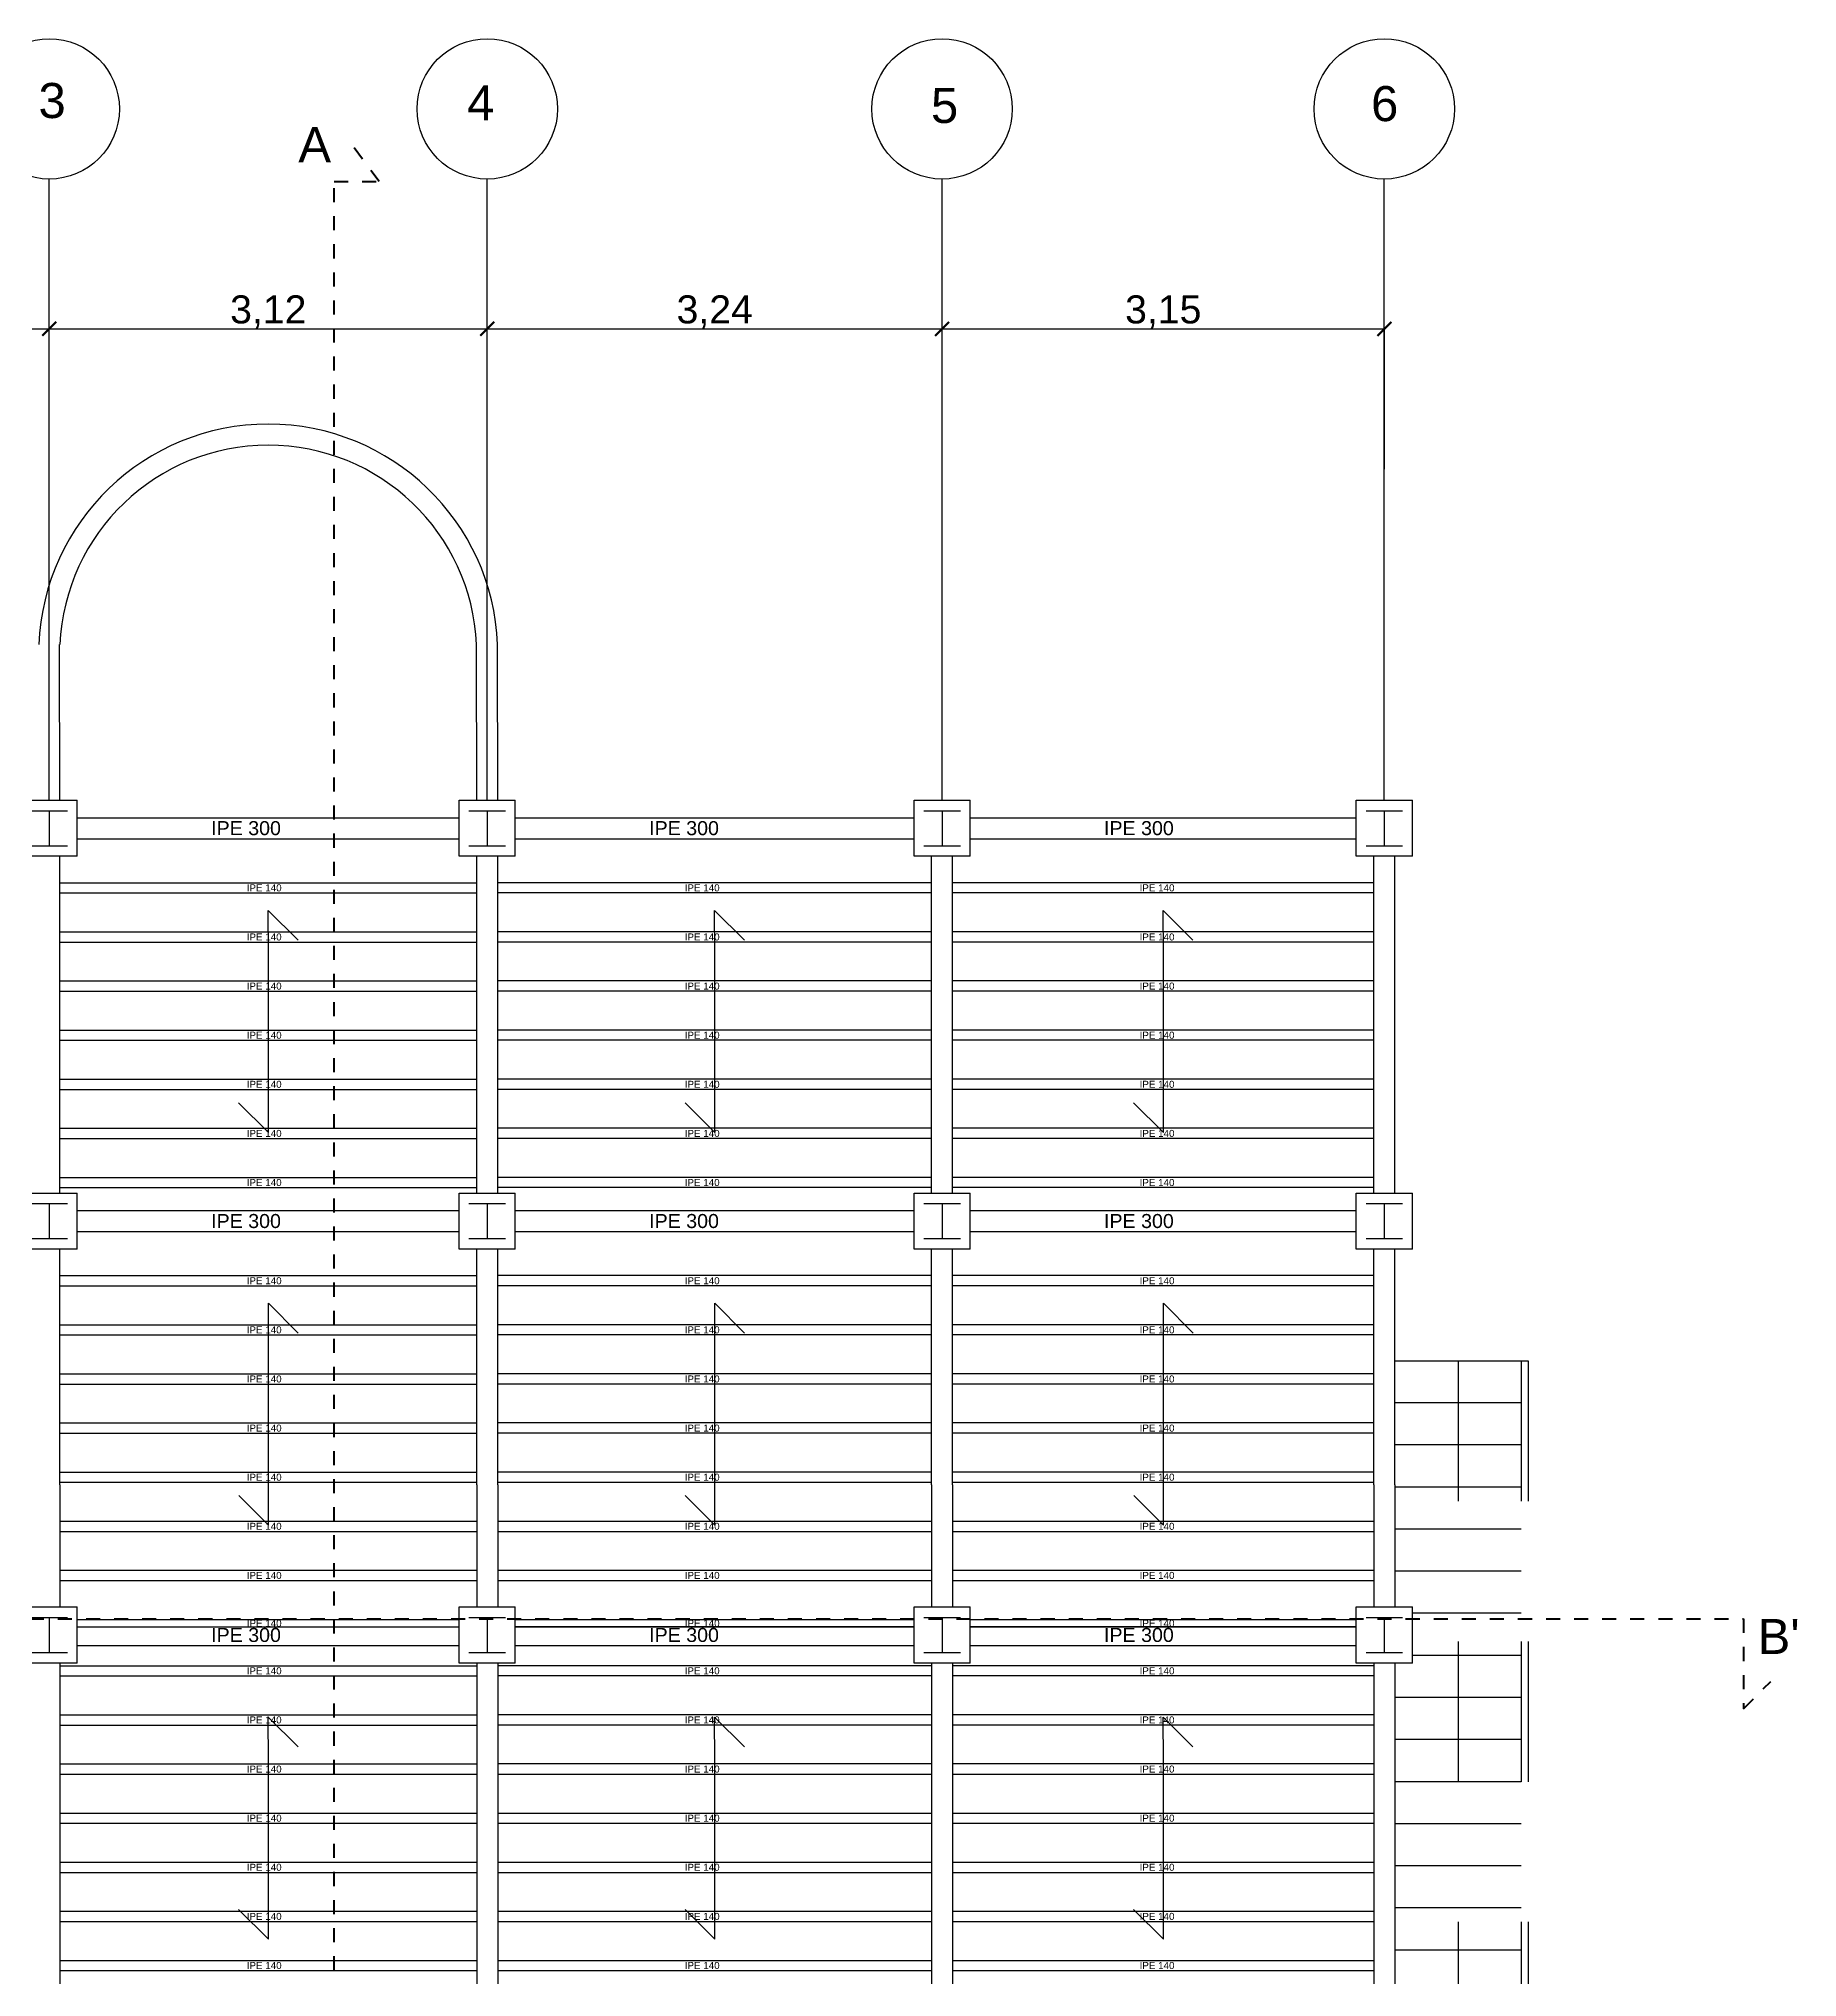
# Model space of a CAD drawing. Header units: millimetres. Extents: x 2459 to 3981, y 1231 to 4850.
# Drawn here: x 3833.29 to 3845.82, y 1283.91 to 1297.73 of the extents above; entities that cross this region are included whole.
import ezdxf

# ---------------------------------------------------------------- set-up
doc = ezdxf.new("R2010")
doc.units = ezdxf.units.MM
for name, pattern in [('JIS_02_0.7', [1.35, 0.75, -0.6]), ('JIS_02_1.0', [2, 1, -1]), ('TRATTEGGIATA', [0.75, 0.5, -0.25])]:
    doc.linetypes.add(name, pattern=pattern)
doc.layers.add('linee es.2', color=7, linetype='Continuous')
doc.layers.add('travetto', color=7, linetype='Continuous')
doc.layers.add('SEZIONI', color=7, linetype='TRATTEGGIATA', lineweight=60)
doc.styles.get("Standard").update_dxf_attribs({"font": 'arial.ttf'})
doc.dimstyles.new('Copia di ISO-25', dxfattribs={"dimtxt": 0.2, "dimasz": 0.1, "dimexe": 0, "dimexo": 0, "dimgap": 0, "dimtad": 3, "dimtxsty": 'Standard', "dimblk": 'ARCHTICK', "dimcen": -2.5, "dimclrd": 256, "dimclre": 256, "dimclrt": 256, "dimadec": 0, "dimazin": 0, "dimtfac": 1, "dimtmove": 2, "dimatfit": 3, "dimldrblk": 'ARCHTICK', "dimfxl": 1, "dimfxlon": 1, "dimtfillclr": 256, "dimlwd": -1, "dimlwe": -1, "dimarcsym": 0})

# ---------------------------------------------------------------- blocks, each defined once
blk = doc.blocks.new('_ArchTick')
at = {"color": 0, "linetype": 'ByBlock', "const_width": 0.15}
blk.add_lwpolyline([(-0.5, -0.5), (0.5, 0.5)], dxfattribs=at)
blk = doc.blocks.new('*D666')
at = {"ltscale": 0.01, "transparency": 16777216}
for p, q in [((3830.125, 1294.658), (3830.125, 1295.658)), ((3830.125, 1295.658), (3833.365, 1295.658)), ((3833.365, 1294.658), (3833.365, 1295.658))]:
    blk.add_line(p, q, dxfattribs=at)
at = {"layer": 'Defpoints', "color": 0, "linetype": 'Continuous', "lineweight": -3, "ltscale": 0.01, "transparency": 16777216}
for p in [(3833.365, 1295.658), (3830.125, 1292.224), (3833.365, 1292.224)]:
    blk.add_point(p, dxfattribs=at)
at = {"linetype": 'Continuous', "ltscale": 0.01, "transparency": 16777216, "xscale": 0.1, "yscale": 0.1, "zscale": 0.1, "rotation": 180}
blk.add_blockref('_ArchTick', (3830.125, 1295.658), dxfattribs=at)
at = {"linetype": 'Continuous', "ltscale": 0.01, "transparency": 16777216, "xscale": 0.1, "yscale": 0.1, "zscale": 0.1}
blk.add_blockref('_ArchTick', (3833.365, 1295.658), dxfattribs=at)
at = {"linetype": 'Continuous', "lineweight": -3, "ltscale": 0.01, "transparency": 16777216, "insert": (3831.745, 1295.778), "char_height": 0.2, "attachment_point": 5}
blk.add_mtext('3,24', dxfattribs=at)
blk = doc.blocks.new('*D667')
at = {"ltscale": 0.01, "transparency": 16777216}
for p, q in [((3833.365, 1294.658), (3833.365, 1295.658)), ((3833.365, 1295.658), (3836.485, 1295.658)), ((3836.485, 1294.658), (3836.485, 1295.658))]:
    blk.add_line(p, q, dxfattribs=at)
at = {"layer": 'Defpoints', "color": 0, "linetype": 'Continuous', "lineweight": -3, "ltscale": 0.01, "transparency": 16777216}
for p in [(3836.485, 1295.658), (3833.365, 1292.224), (3836.485, 1292.224)]:
    blk.add_point(p, dxfattribs=at)
at = {"linetype": 'Continuous', "ltscale": 0.01, "transparency": 16777216, "xscale": 0.1, "yscale": 0.1, "zscale": 0.1, "rotation": 180}
blk.add_blockref('_ArchTick', (3833.365, 1295.658), dxfattribs=at)
at = {"linetype": 'Continuous', "ltscale": 0.01, "transparency": 16777216, "xscale": 0.1, "yscale": 0.1, "zscale": 0.1}
blk.add_blockref('_ArchTick', (3836.485, 1295.658), dxfattribs=at)
at = {"linetype": 'Continuous', "lineweight": -3, "ltscale": 0.01, "transparency": 16777216, "insert": (3834.925, 1295.778), "char_height": 0.2, "attachment_point": 5}
blk.add_mtext('3,12', dxfattribs=at)
blk = doc.blocks.new('*D662')
at = {"ltscale": 0.01, "transparency": 16777216}
for p, q in [((3836.485, 1294.658), (3836.485, 1295.658)), ((3836.485, 1295.658), (3839.725, 1295.658)), ((3839.725, 1294.658), (3839.725, 1295.658))]:
    blk.add_line(p, q, dxfattribs=at)
at = {"layer": 'Defpoints', "color": 0, "linetype": 'Continuous', "lineweight": -3, "ltscale": 0.01, "transparency": 16777216}
for p in [(3839.725, 1295.658), (3836.485, 1292.224), (3839.725, 1292.224)]:
    blk.add_point(p, dxfattribs=at)
at = {"linetype": 'Continuous', "ltscale": 0.01, "transparency": 16777216, "xscale": 0.1, "yscale": 0.1, "zscale": 0.1, "rotation": 180}
blk.add_blockref('_ArchTick', (3836.485, 1295.658), dxfattribs=at)
at = {"linetype": 'Continuous', "ltscale": 0.01, "transparency": 16777216, "xscale": 0.1, "yscale": 0.1, "zscale": 0.1}
blk.add_blockref('_ArchTick', (3839.725, 1295.658), dxfattribs=at)
at = {"linetype": 'Continuous', "lineweight": -3, "ltscale": 0.01, "transparency": 16777216, "insert": (3838.105, 1295.778), "char_height": 0.2, "attachment_point": 5}
blk.add_mtext('3,24', dxfattribs=at)
blk = doc.blocks.new('*D663')
at = {"ltscale": 0.01, "transparency": 16777216}
for p, q in [((3839.725, 1294.658), (3839.725, 1295.658)), ((3839.725, 1295.658), (3842.875, 1295.658)), ((3842.875, 1294.658), (3842.875, 1295.658))]:
    blk.add_line(p, q, dxfattribs=at)
at = {"layer": 'Defpoints', "color": 0, "linetype": 'Continuous', "lineweight": -3, "ltscale": 0.01, "transparency": 16777216}
for p in [(3842.875, 1295.658), (3839.725, 1292.224), (3842.875, 1292.224)]:
    blk.add_point(p, dxfattribs=at)
at = {"linetype": 'Continuous', "ltscale": 0.01, "transparency": 16777216, "xscale": 0.1, "yscale": 0.1, "zscale": 0.1, "rotation": 180}
blk.add_blockref('_ArchTick', (3839.725, 1295.658), dxfattribs=at)
at = {"linetype": 'Continuous', "ltscale": 0.01, "transparency": 16777216, "xscale": 0.1, "yscale": 0.1, "zscale": 0.1}
blk.add_blockref('_ArchTick', (3842.875, 1295.658), dxfattribs=at)
at = {"linetype": 'Continuous', "lineweight": -3, "ltscale": 0.01, "transparency": 16777216, "insert": (3841.3, 1295.778), "char_height": 0.2, "attachment_point": 5}
blk.add_mtext('3,15', dxfattribs=at)

msp = doc.modelspace()

# ---------------------------------------------------------------- linework, layer by layer
at = {"linetype": 'Continuous', "lineweight": -3, "ltscale": 0.01}
for p, q in [((3833.364611, 1292.298957), (3833.364611, 1296.725356)), ((3836.484611, 1292.298957), (3836.484611, 1296.725356)), ((3839.724611, 1292.298957), (3839.724611, 1296.725356)), ((3842.874611, 1292.298957), (3842.874611, 1296.725356)), ((3833.164611, 1292.298957), (3833.564611, 1292.298957)), ((3833.564611, 1291.898957), (3833.564611, 1292.298957)), ((3836.284611, 1291.898957), (3836.284611, 1292.298957)), ((3836.284611, 1292.298957), (3836.684611, 1292.298957)), ((3836.684611, 1291.898957), (3836.684611, 1292.298957)), ((3839.524611, 1291.898957), (3839.524611, 1292.298957)), ((3839.524611, 1292.298957), (3839.924611, 1292.298957)), ((3839.924611, 1291.898957), (3839.924611, 1292.298957)), ((3842.674611, 1291.898957), (3842.674611, 1292.298957)), ((3842.674611, 1292.298957), (3843.074611, 1292.298957)), ((3843.074611, 1291.898957), (3843.074611, 1292.298957)), ((3833.234611, 1292.223957), (3833.494611, 1292.223957)), ((3833.364611, 1292.223957), (3833.364611, 1291.973957)), ((3833.564611, 1292.173957), (3836.284611, 1292.173957)), ((3836.354611, 1292.223957), (3836.614611, 1292.223957)), ((3836.484611, 1292.223957), (3836.484611, 1291.973957)), ((3836.684611, 1292.173957), (3839.524611, 1292.173957)), ((3839.594611, 1292.223957), (3839.854611, 1292.223957)), ((3839.724611, 1292.223957), (3839.724611, 1291.973957)), ((3839.924611, 1292.173957), (3842.674611, 1292.173957)), ((3842.744611, 1292.223957), (3843.004611, 1292.223957)), ((3842.874611, 1292.223957), (3842.874611, 1291.973957)), ((3833.564611, 1292.023957), (3836.284611, 1292.023957)), ((3836.684611, 1292.023957), (3839.524611, 1292.023957)), ((3839.924611, 1292.023957), (3842.674611, 1292.023957)), ((3833.564611, 1291.898957), (3833.164611, 1291.898957)), ((3833.234611, 1291.973957), (3833.494611, 1291.973957)), ((3833.439611, 1289.498957), (3833.439611, 1291.898957)), ((3836.684611, 1291.898957), (3836.284611, 1291.898957)), ((3836.354611, 1291.973957), (3836.614611, 1291.973957)), ((3836.409611, 1289.498957), (3836.409611, 1291.898957)), ((3836.559611, 1289.498957), (3836.559611, 1291.898957)), ((3839.924611, 1291.898957), (3839.524611, 1291.898957)), ((3839.594611, 1291.973957), (3839.854611, 1291.973957)), ((3839.649611, 1289.498957), (3839.649611, 1291.898957)), ((3839.799611, 1289.498957), (3839.799611, 1291.898957)), ((3843.074611, 1291.898957), (3842.674611, 1291.898957)), ((3842.744611, 1291.973957), (3843.004611, 1291.973957)), ((3842.799611, 1289.498957), (3842.799611, 1291.898957)), ((3842.949611, 1289.498957), (3842.949611, 1291.898957)), ((3833.439611, 1291.710457), (3836.409611, 1291.710457)), ((3839.649611, 1291.710457), (3836.559611, 1291.710457)), ((3842.799611, 1291.710457), (3839.799611, 1291.710457)), ((3833.439611, 1291.637457), (3836.409611, 1291.637457)), ((3839.649611, 1291.637457), (3836.559611, 1291.637457)), ((3842.799611, 1291.637457), (3839.799611, 1291.637457)), ((3833.439611, 1291.360457), (3836.409611, 1291.360457)), ((3839.649611, 1291.360457), (3836.559611, 1291.360457)), ((3842.799611, 1291.360457), (3839.799611, 1291.360457)), ((3833.439611, 1291.287457), (3836.409611, 1291.287457)), ((3839.649611, 1291.287457), (3836.559611, 1291.287457)), ((3842.799611, 1291.287457), (3839.799611, 1291.287457)), ((3833.439611, 1291.010457), (3836.409611, 1291.010457)), ((3833.439611, 1290.937457), (3836.409611, 1290.937457)), ((3839.649611, 1291.010457), (3836.559611, 1291.010457)), ((3839.649611, 1290.937457), (3836.559611, 1290.937457)), ((3842.799611, 1291.010457), (3839.799611, 1291.010457)), ((3842.799611, 1290.937457), (3839.799611, 1290.937457)), ((3833.439611, 1290.660457), (3836.409611, 1290.660457)), ((3839.649611, 1290.660457), (3836.559611, 1290.660457)), ((3842.799611, 1290.660457), (3839.799611, 1290.660457)), ((3833.439611, 1290.587457), (3836.409611, 1290.587457)), ((3839.649611, 1290.587457), (3836.559611, 1290.587457)), ((3842.799611, 1290.587457), (3839.799611, 1290.587457)), ((3833.439611, 1290.310457), (3836.409611, 1290.310457)), ((3833.439611, 1290.237457), (3836.409611, 1290.237457)), ((3839.649611, 1290.310457), (3836.559611, 1290.310457)), ((3839.649611, 1290.237457), (3836.559611, 1290.237457)), ((3842.799611, 1290.310457), (3839.799611, 1290.310457)), ((3842.799611, 1290.237457), (3839.799611, 1290.237457)), ((3833.439611, 1289.960457), (3836.409611, 1289.960457)), ((3839.649611, 1289.960457), (3836.559611, 1289.960457)), ((3842.799611, 1289.960457), (3839.799611, 1289.960457)), ((3833.439611, 1289.887457), (3836.409611, 1289.887457)), ((3839.649611, 1289.887457), (3836.559611, 1289.887457)), ((3842.799611, 1289.887457), (3839.799611, 1289.887457)), ((3833.164611, 1289.498957), (3833.564611, 1289.498957)), ((3833.439611, 1289.610457), (3836.409611, 1289.610457)), ((3833.439611, 1289.537457), (3836.409611, 1289.537457)), ((3833.564611, 1289.098957), (3833.564611, 1289.498957)), ((3836.284611, 1289.098957), (3836.284611, 1289.498957)), ((3836.284611, 1289.498957), (3836.684611, 1289.498957)), ((3839.649611, 1289.610457), (3836.559611, 1289.610457)), ((3839.649611, 1289.537457), (3836.559611, 1289.537457)), ((3836.684611, 1289.098957), (3836.684611, 1289.498957)), ((3839.524611, 1289.098957), (3839.524611, 1289.498957)), ((3839.524611, 1289.498957), (3839.924611, 1289.498957)), ((3842.799611, 1289.610457), (3839.799611, 1289.610457)), ((3842.799611, 1289.537457), (3839.799611, 1289.537457)), ((3839.924611, 1289.098957), (3839.924611, 1289.498957)), ((3842.674611, 1289.098957), (3842.674611, 1289.498957)), ((3842.674611, 1289.498957), (3843.074611, 1289.498957)), ((3843.074611, 1289.098957), (3843.074611, 1289.498957)), ((3833.234611, 1289.423957), (3833.494611, 1289.423957)), ((3833.364611, 1289.423957), (3833.364611, 1289.173957)), ((3833.564611, 1289.373957), (3836.284611, 1289.373957)), ((3836.354611, 1289.423957), (3836.614611, 1289.423957)), ((3836.484611, 1289.423957), (3836.484611, 1289.173957)), ((3836.684611, 1289.373957), (3839.524611, 1289.373957)), ((3839.594611, 1289.423957), (3839.854611, 1289.423957)), ((3839.724611, 1289.423957), (3839.724611, 1289.173957)), ((3839.924611, 1289.373957), (3842.674611, 1289.373957)), ((3842.744611, 1289.423957), (3843.004611, 1289.423957)), ((3842.874611, 1289.423957), (3842.874611, 1289.173957)), ((3833.564611, 1289.223957), (3836.284611, 1289.223957)), ((3836.684611, 1289.223957), (3839.524611, 1289.223957)), ((3839.924611, 1289.223957), (3842.674611, 1289.223957)), ((3833.564611, 1289.098957), (3833.164611, 1289.098957)), ((3833.234611, 1289.173957), (3833.494611, 1289.173957)), ((3833.439611, 1287.418957), (3833.439611, 1289.098957)), ((3836.684611, 1289.098957), (3836.284611, 1289.098957)), ((3836.354611, 1289.173957), (3836.614611, 1289.173957)), ((3836.409611, 1287.418957), (3836.409611, 1289.098957)), ((3836.559611, 1287.418957), (3836.559611, 1289.098957)), ((3839.924611, 1289.098957), (3839.524611, 1289.098957)), ((3839.594611, 1289.173957), (3839.854611, 1289.173957)), ((3839.649611, 1287.418957), (3839.649611, 1289.098957)), ((3839.799611, 1287.418957), (3839.799611, 1289.098957)), ((3843.074611, 1289.098957), (3842.674611, 1289.098957)), ((3842.744611, 1289.173957), (3843.004611, 1289.173957)), ((3842.799611, 1287.418957), (3842.799611, 1289.098957)), ((3842.949611, 1287.418957), (3842.949611, 1289.098957)), ((3833.439611, 1288.910457), (3836.409611, 1288.910457)), ((3833.439611, 1288.837457), (3836.409611, 1288.837457)), ((3839.649611, 1288.910457), (3836.559611, 1288.910457)), ((3839.649611, 1288.837457), (3836.559611, 1288.837457)), ((3842.799611, 1288.910457), (3839.799611, 1288.910457)), ((3842.799611, 1288.837457), (3839.799611, 1288.837457)), ((3833.439611, 1288.560457), (3836.409611, 1288.560457)), ((3839.649611, 1288.560457), (3836.559611, 1288.560457)), ((3842.799611, 1288.560457), (3839.799611, 1288.560457)), ((3833.439611, 1288.487457), (3836.409611, 1288.487457)), ((3839.649611, 1288.487457), (3836.559611, 1288.487457)), ((3842.799611, 1288.487457), (3839.799611, 1288.487457)), ((3833.439611, 1288.210457), (3836.409611, 1288.210457)), ((3833.439611, 1288.137457), (3836.409611, 1288.137457)), ((3839.649611, 1288.210457), (3836.559611, 1288.210457)), ((3839.649611, 1288.137457), (3836.559611, 1288.137457)), ((3842.799611, 1288.210457), (3839.799611, 1288.210457)), ((3842.799611, 1288.137457), (3839.799611, 1288.137457)), ((3833.439611, 1287.860457), (3836.409611, 1287.860457)), ((3839.649611, 1287.860457), (3836.559611, 1287.860457)), ((3842.799611, 1287.860457), (3839.799611, 1287.860457)), ((3833.439611, 1287.787457), (3836.409611, 1287.787457)), ((3839.649611, 1287.787457), (3836.559611, 1287.787457)), ((3842.799611, 1287.787457), (3839.799611, 1287.787457)), ((3833.439611, 1287.510457), (3836.409611, 1287.510457)), ((3833.439611, 1287.437457), (3836.409611, 1287.437457)), ((3839.649611, 1287.510457), (3836.559611, 1287.510457)), ((3836.559611, 1287.437457), (3839.649611, 1287.437457)), ((3842.799611, 1287.510457), (3839.799611, 1287.510457)), ((3839.799611, 1287.437457), (3842.799611, 1287.437457)), ((3833.439611, 1287.418957), (3833.439611, 1286.548957)), ((3836.409611, 1287.418957), (3836.409611, 1286.548957)), ((3836.559611, 1287.418957), (3836.559611, 1286.548957)), ((3839.649611, 1287.418957), (3839.649611, 1286.548957)), ((3839.799611, 1287.418957), (3839.799611, 1286.548957)), ((3842.799611, 1287.418957), (3842.799611, 1286.548957)), ((3842.949611, 1287.418957), (3842.949611, 1286.548957)), ((3833.439611, 1287.160457), (3836.409611, 1287.160457)), ((3836.559611, 1287.160457), (3839.649611, 1287.160457)), ((3839.799611, 1287.160457), (3842.799611, 1287.160457)), ((3833.439611, 1287.087457), (3836.409611, 1287.087457)), ((3836.559611, 1287.087457), (3839.649611, 1287.087457)), ((3839.799611, 1287.087457), (3842.799611, 1287.087457)), ((3833.439611, 1286.810457), (3836.409611, 1286.810457)), ((3833.439611, 1286.737457), (3836.409611, 1286.737457)), ((3836.559611, 1286.810457), (3839.649611, 1286.810457)), ((3836.559611, 1286.737457), (3839.649611, 1286.737457)), ((3839.799611, 1286.810457), (3842.799611, 1286.810457)), ((3839.799611, 1286.737457), (3842.799611, 1286.737457)), ((3833.164611, 1286.548957), (3833.564611, 1286.548957)), ((3833.234611, 1286.473957), (3833.494611, 1286.473957)), ((3833.364611, 1286.473957), (3833.364611, 1286.223957)), ((3833.564611, 1286.148957), (3833.564611, 1286.548957)), ((3833.564611, 1286.460457), (3836.284611, 1286.460457)), ((3836.284611, 1286.148957), (3836.284611, 1286.548957)), ((3836.284611, 1286.548957), (3836.684611, 1286.548957)), ((3836.354611, 1286.473957), (3836.614611, 1286.473957)), ((3836.484611, 1286.473957), (3836.484611, 1286.223957)), ((3836.684611, 1286.148957), (3836.684611, 1286.548957)), ((3836.684611, 1286.460457), (3839.524611, 1286.460457)), ((3839.524611, 1286.148957), (3839.524611, 1286.548957)), ((3839.524611, 1286.548957), (3839.924611, 1286.548957)), ((3839.594611, 1286.473957), (3839.854611, 1286.473957)), ((3839.724611, 1286.473957), (3839.724611, 1286.223957)), ((3839.924611, 1286.148957), (3839.924611, 1286.548957)), ((3839.924611, 1286.460457), (3842.674611, 1286.460457)), ((3842.674611, 1286.148957), (3842.674611, 1286.548957)), ((3842.674611, 1286.548957), (3843.074611, 1286.548957)), ((3842.744611, 1286.473957), (3843.004611, 1286.473957)), ((3842.874611, 1286.473957), (3842.874611, 1286.223957)), ((3843.074611, 1286.148957), (3843.074611, 1286.548957)), ((3833.564611, 1286.407457), (3836.284611, 1286.407457)), ((3833.564611, 1286.407457), (3836.284611, 1286.407457)), ((3839.524611, 1286.407457), (3836.684611, 1286.407457)), ((3836.684611, 1286.407457), (3839.524611, 1286.407457)), ((3842.674611, 1286.407457), (3839.924611, 1286.407457)), ((3839.924611, 1286.407457), (3842.674611, 1286.407457)), ((3833.234611, 1286.223957), (3833.494611, 1286.223957)), ((3833.564611, 1286.273957), (3836.284611, 1286.273957)), ((3836.354611, 1286.223957), (3836.614611, 1286.223957)), ((3836.684611, 1286.273957), (3839.524611, 1286.273957)), ((3839.594611, 1286.223957), (3839.854611, 1286.223957)), ((3839.924611, 1286.273957), (3842.674611, 1286.273957)), ((3842.744611, 1286.223957), (3843.004611, 1286.223957)), ((3833.564611, 1286.148957), (3833.164611, 1286.148957)), ((3833.439611, 1286.148957), (3833.439611, 1285.338957)), ((3833.439611, 1286.130457), (3836.409611, 1286.130457)), ((3833.439611, 1286.057457), (3836.409611, 1286.057457)), ((3836.684611, 1286.148957), (3836.284611, 1286.148957)), ((3836.409611, 1286.148957), (3836.409611, 1285.338957)), ((3836.559611, 1286.148957), (3836.559611, 1285.338957)), ((3839.649611, 1286.130457), (3836.559611, 1286.130457)), ((3839.649611, 1286.057457), (3836.559611, 1286.057457)), ((3839.924611, 1286.148957), (3839.524611, 1286.148957)), ((3839.649611, 1286.148957), (3839.649611, 1285.338957)), ((3839.799611, 1286.148957), (3839.799611, 1285.338957)), ((3842.799611, 1286.130457), (3839.799611, 1286.130457)), ((3842.799611, 1286.057457), (3839.799611, 1286.057457)), ((3843.074611, 1286.148957), (3842.674611, 1286.148957)), ((3842.799611, 1286.148957), (3842.799611, 1285.338957)), ((3842.949611, 1286.148957), (3842.949611, 1285.338957)), ((3833.439611, 1285.780457), (3836.409611, 1285.780457)), ((3839.649611, 1285.780457), (3836.559611, 1285.780457)), ((3842.799611, 1285.780457), (3839.799611, 1285.780457)), ((3833.439611, 1285.707457), (3836.409611, 1285.707457)), ((3839.649611, 1285.707457), (3836.559611, 1285.707457)), ((3842.799611, 1285.707457), (3839.799611, 1285.707457)), ((3833.439611, 1285.430457), (3836.409611, 1285.430457)), ((3833.439611, 1285.357457), (3836.409611, 1285.357457)), ((3839.649611, 1285.430457), (3836.559611, 1285.430457)), ((3836.559611, 1285.357457), (3839.649611, 1285.357457)), ((3842.799611, 1285.430457), (3839.799611, 1285.430457)), ((3839.799611, 1285.357457), (3842.799611, 1285.357457)), ((3833.439611, 1285.338957), (3833.439611, 1283.593233)), ((3836.409611, 1285.338957), (3836.409611, 1283.593233)), ((3836.559611, 1285.338957), (3836.559611, 1283.593233)), ((3839.649611, 1285.338957), (3839.649611, 1283.593233)), ((3839.799611, 1285.338957), (3839.799611, 1283.593233)), ((3842.799611, 1285.338957), (3842.799611, 1283.593233)), ((3842.949611, 1285.338957), (3842.949611, 1283.593233)), ((3833.439611, 1285.080457), (3836.409611, 1285.080457)), ((3836.559611, 1285.080457), (3839.649611, 1285.080457)), ((3839.799611, 1285.080457), (3842.799611, 1285.080457)), ((3833.439611, 1285.007457), (3836.409611, 1285.007457)), ((3836.559611, 1285.007457), (3839.649611, 1285.007457)), ((3839.799611, 1285.007457), (3842.799611, 1285.007457)), ((3833.439611, 1284.730457), (3836.409611, 1284.730457)), ((3836.559611, 1284.730457), (3839.649611, 1284.730457)), ((3839.799611, 1284.730457), (3842.799611, 1284.730457)), ((3833.439611, 1284.657457), (3836.409611, 1284.657457)), ((3836.559611, 1284.657457), (3839.649611, 1284.657457)), ((3839.799611, 1284.657457), (3842.799611, 1284.657457)), ((3833.439611, 1284.380457), (3836.409611, 1284.380457)), ((3833.439611, 1284.307457), (3836.409611, 1284.307457)), ((3836.559611, 1284.380457), (3839.649611, 1284.380457)), ((3836.559611, 1284.307457), (3839.649611, 1284.307457)), ((3839.799611, 1284.380457), (3842.799611, 1284.380457)), ((3839.799611, 1284.307457), (3842.799611, 1284.307457)), ((3833.439611, 1284.030457), (3836.409611, 1284.030457)), ((3836.559611, 1284.030457), (3839.649611, 1284.030457)), ((3839.799611, 1284.030457), (3842.799611, 1284.030457)), ((3833.439611, 1283.957457), (3836.409611, 1283.957457)), ((3836.559611, 1283.957457), (3839.649611, 1283.957457)), ((3839.799611, 1283.957457), (3842.799611, 1283.957457))]:
    msp.add_line(p, q, dxfattribs=at)
at = {"ltscale": 0.01}
for p, q in [((3834.924611, 1291.513663), (3835.136743, 1291.301531)), ((3838.104611, 1291.513663), (3838.316743, 1291.301531)), ((3841.299611, 1291.513663), (3841.511743, 1291.301531)), ((3834.925783, 1289.931026), (3834.713651, 1290.143158)), ((3838.105783, 1289.931026), (3837.893651, 1290.143158)), ((3841.300783, 1289.931026), (3841.088651, 1290.143158)), ((3834.925783, 1288.713663), (3835.137916, 1288.501531)), ((3838.105783, 1288.713663), (3838.317916, 1288.501531)), ((3841.300783, 1288.713663), (3841.512916, 1288.501531)), ((3834.926956, 1287.131026), (3834.714824, 1287.343158)), ((3838.106956, 1287.131026), (3837.894824, 1287.343158)), ((3841.301956, 1287.131026), (3841.089824, 1287.343158)), ((3834.924611, 1285.763663), (3835.136743, 1285.551531)), ((3838.104611, 1285.763663), (3838.316743, 1285.551531)), ((3841.299611, 1285.763663), (3841.511743, 1285.551531)), ((3834.925783, 1284.181026), (3834.713651, 1284.393158)), ((3838.105783, 1284.181026), (3837.893651, 1284.393158)), ((3841.300783, 1284.181026), (3841.088651, 1284.393158))]:
    msp.add_line(p, q, dxfattribs=at)
for points in [[(3834.925783, 1289.931026), (3834.925783, 1291.198913), (3834.924611, 1291.513663)], [(3838.105783, 1289.931026), (3838.105783, 1291.198913), (3838.104611, 1291.513663)], [(3841.300783, 1289.931026), (3841.300783, 1291.198913), (3841.299611, 1291.513663)], [(3834.926956, 1287.131026), (3834.926956, 1288.398913), (3834.925783, 1288.713663)], [(3838.106956, 1287.131026), (3838.106956, 1288.398913), (3838.105783, 1288.713663)], [(3841.301956, 1287.131026), (3841.301956, 1288.398913), (3841.300783, 1288.713663)], [(3834.925783, 1284.181026), (3834.925783, 1285.448913), (3834.924611, 1285.763663)], [(3838.105783, 1284.181026), (3838.105783, 1285.448913), (3838.104611, 1285.763663)], [(3841.300783, 1284.181026), (3841.300783, 1285.448913), (3841.299611, 1285.763663)]]:
    msp.add_lwpolyline(points, dxfattribs=at)
at = {"linetype": 'Continuous', "lineweight": -3, "ltscale": 0.01}
for radius, start, end in [(1.635033, 90, 177.7352979), (1.635033, 2.2647021, 90), (1.485, 90, 177.5063518), (1.485, 2.4936482, 90)]:
    msp.add_arc((3834.924611, 1293.343957), radius, start, end, dxfattribs=at)
at = {"layer": 'linee es.2'}
for p, q in [((3833.439611, 1292.298957), (3833.438367, 1293.408568)), ((3833.439611, 1292.298957), (3833.438367, 1293.408568)), ((3836.409611, 1292.298957), (3836.408367, 1293.408568)), ((3836.409611, 1292.298957), (3836.408367, 1293.408568)), ((3836.559611, 1292.298957), (3836.558367, 1293.408568))]:
    msp.add_line(p, q, dxfattribs=at)
at = {"layer": 'linee es.2', "linetype": 'JIS_02_1.0'}
for p, q in [((3842.949611, 1288.303957), (3843.899611, 1288.303957)), ((3843.399611, 1288.303957), (3843.399611, 1283.492364)), ((3843.849611, 1288.303957), (3843.849611, 1283.305298)), ((3843.899611, 1288.303957), (3843.899611, 1283.278821)), ((3843.849611, 1288.003957), (3842.949611, 1288.003957)), ((3843.849611, 1287.703957), (3842.949611, 1287.703957)), ((3843.849611, 1287.403957), (3842.949611, 1287.403957)), ((3843.849611, 1287.103957), (3842.949611, 1287.103957)), ((3843.849611, 1286.803957), (3842.949611, 1286.803957)), ((3843.849611, 1286.503957), (3843.074611, 1286.503957)), ((3843.849611, 1286.203957), (3843.074611, 1286.203957)), ((3843.849611, 1285.903957), (3842.949611, 1285.903957)), ((3843.849611, 1285.603957), (3842.949611, 1285.603957)), ((3843.849611, 1285.303957), (3842.949611, 1285.303957)), ((3843.849611, 1285.003957), (3842.949611, 1285.003957)), ((3843.849611, 1284.703957), (3842.949611, 1284.703957)), ((3843.849611, 1284.403957), (3842.949611, 1284.403957)), ((3843.849611, 1284.103957), (3842.949611, 1284.103957))]:
    msp.add_line(p, q, dxfattribs=at)
at = {"layer": 'linee es.2'}
for centre in [(3833.364611, 1297.225356), (3836.484611, 1297.225356), (3839.724611, 1297.225356), (3842.874611, 1297.225356)]:
    msp.add_circle(centre, 0.5, dxfattribs=at)
at = {"layer": 'SEZIONI', "linetype": 'JIS_02_0.7', "ltscale": 0.01}
for p, q in [((3824.826692, 1286.463957), (3845.432622, 1286.463957)), ((3845.432622, 1286.463957), (3845.432622, 1285.824154)), ((3845.432622, 1286.463957), (3845.432622, 1285.824154)), ((3845.432622, 1285.824154), (3845.626713, 1286.018245)), ((3845.432622, 1285.824154), (3845.626713, 1286.018245))]:
    msp.add_line(p, q, dxfattribs=at)
msp.add_lwpolyline([(3835.840316, 1277.172521), (3836.034406, 1277.360418), (3835.394603, 1277.360418), (3835.394603, 1296.706994), (3835.714472, 1296.706994), (3835.527141, 1296.961085)], dxfattribs=at)

# ---------------------------------------------------------------- texts
at = {"linetype": 'Continuous'}
for s, p in [('A', (3835.13911, 1296.845583)), ("B'", (3845.533729, 1286.213957, 1))]:
    msp.add_text(s, height=0.25, dxfattribs=at).set_placement(p)
for s, p in [('A', (3835.13911, 1296.845583)), ("B'", (3845.533729, 1286.213957, 1))]:
    msp.add_text(s, height=0.25).set_placement(p)
at = {"layer": 'linee es.2', "linetype": 'JIS_02_1.0', "char_height": 0.25, "attachment_point": 1}
for s, width, insert in [('3', 6.27746751, (3833.288205, 1297.410332)), ('4', 2.7450621, (3836.340769, 1297.394615)), ('5', 4.12823265, (3839.645292, 1297.375117)), ('6', 2.83018063, (3842.780249, 1297.388292))]:
    msp.add_mtext_dynamic_manual_height_columns(s, width=width, gutter_width=12.5, heights=[0], dxfattribs=dict(at, insert=insert))
at = {"layer": 'linee es.2', "linetype": 'Continuous', "ltscale": 0.01, "char_height": 0.1, "attachment_point": 1}
for insert in [(3834.518031, 1292.149681), (3837.638031, 1292.149681), (3840.878031, 1292.149681), (3834.518031, 1289.349681), (3837.638031, 1289.349681), (3840.878031, 1289.349681), (3834.518031, 1286.399681), (3837.638031, 1286.399681), (3840.878031, 1286.399681)]:
    msp.add_mtext_dynamic_manual_height_columns('IPE 300', width=0.63908391, gutter_width=12.5, heights=[0.267007], dxfattribs=dict(at, insert=insert))
at = {"layer": 'travetto', "ltscale": 0.01, "char_height": 0.05, "attachment_point": 1}
for insert in [(3834.771518, 1291.699093), (3837.891518, 1291.699093), (3841.131518, 1291.699093), (3834.771518, 1291.349093), (3837.891518, 1291.349093), (3841.131518, 1291.349093), (3834.771518, 1290.999093), (3837.891518, 1290.999093), (3841.131518, 1290.999093), (3834.771518, 1290.649093), (3837.891518, 1290.649093), (3841.131518, 1290.649093), (3834.771518, 1290.299093), (3837.891518, 1290.299093), (3841.131518, 1290.299093), (3834.771518, 1289.949093), (3837.891518, 1289.949093), (3841.131518, 1289.949093), (3834.771518, 1289.599093), (3837.891518, 1289.599093), (3841.131518, 1289.599093), (3834.771518, 1288.899093), (3837.891518, 1288.899093), (3841.131518, 1288.899093), (3834.771518, 1288.549093), (3837.891518, 1288.549093), (3841.131518, 1288.549093), (3834.771518, 1288.199093), (3837.891518, 1288.199093), (3841.131518, 1288.199093), (3834.771518, 1287.849093), (3837.891518, 1287.849093), (3841.131518, 1287.849093), (3834.771518, 1287.499093), (3837.891518, 1287.499093), (3841.131518, 1287.499093), (3834.771518, 1287.149093), (3837.891518, 1287.149093), (3841.131518, 1287.149093), (3834.771518, 1286.799093), (3837.891518, 1286.799093), (3841.131518, 1286.799093), (3834.771518, 1286.457745), (3837.891518, 1286.457745), (3841.131518, 1286.457745), (3834.771518, 1286.119093), (3837.891518, 1286.119093), (3841.131518, 1286.119093), (3834.771518, 1285.769093), (3837.891518, 1285.769093), (3841.131518, 1285.769093), (3834.771518, 1285.419093), (3837.891518, 1285.419093), (3841.131518, 1285.419093), (3834.771518, 1285.069093), (3837.891518, 1285.069093), (3841.131518, 1285.069093), (3834.771518, 1284.719093), (3837.891518, 1284.719093), (3841.131518, 1284.719093), (3834.771518, 1284.369093), (3837.891518, 1284.369093), (3841.131518, 1284.369093), (3834.771518, 1284.019093), (3837.891518, 1284.019093), (3841.131518, 1284.019093)]:
    msp.add_mtext_dynamic_manual_height_columns('IPE 140', width=0.31343682, gutter_width=12.5, heights=[0.037056], dxfattribs=dict(at, insert=insert))

# ---------------------------------------------------------------- dimensions: what is measured, and where the dimension line sits
at = {"linetype": 'Continuous', "lineweight": -3, "ltscale": 0.01}
for base, p1, p2, picture, middle in [((3833.364611, 1295.657668), (3830.124611, 1292.223957), (3833.364611, 1292.223957), '*D666', (3831.744611, 1295.777859)), ((3836.484611, 1295.657668), (3833.364611, 1292.223957), (3836.484611, 1292.223957), '*D667', (3834.924611, 1295.777859)), ((3839.724611, 1295.657668), (3836.484611, 1292.223957), (3839.724611, 1292.223957), '*D662', (3838.104611, 1295.777859)), ((3842.874611, 1295.657668), (3839.724611, 1292.223957), (3842.874611, 1292.223957), '*D663', (3841.299611, 1295.777859))]:
    dim = msp.add_linear_dim(base=base, p1=p1, p2=p2, dimstyle='Copia di ISO-25', dxfattribs=at)
    dim.commit()
    dim.dimension.update_dxf_attribs({"geometry": picture, "text_midpoint": middle})

doc.saveas('drawing.dxf')
